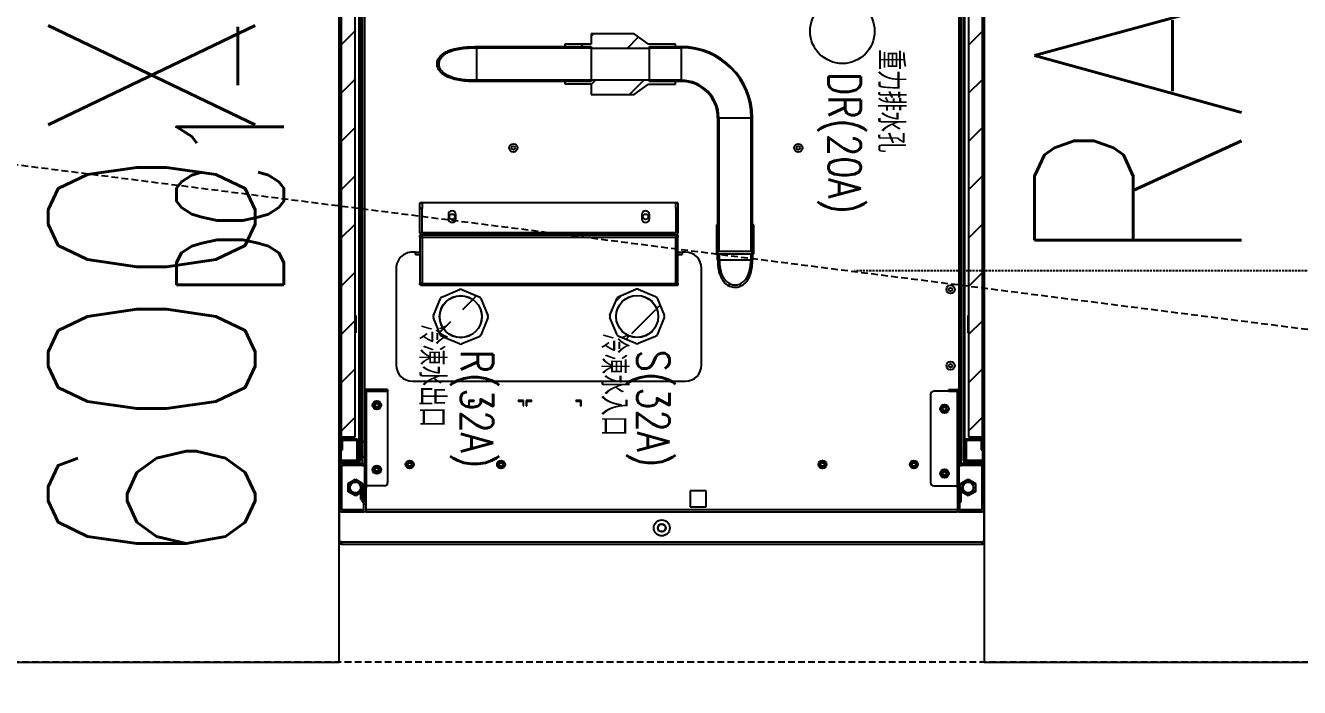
# Model space of a CAD drawing. Extents: x 225000 to 2157367, y 208400 to 840900.
# Drawn here: x 505914 to 507099, y 390779 to 391395 of the extents above; entities that cross this region are included whole.
import ezdxf
from ezdxf.enums import TextEntityAlignment as Align

# ---------------------------------------------------------------- set-up
doc = ezdxf.new("R2010")
doc.units = 0
doc.header["$LTSCALE"] = 10
doc.linetypes.add('XFDP20-DC-PH1$0$HIDDEN2', pattern=[0.1875, 0.125, -0.0625])
doc.linetypes.add('XFM2D20-DC$0$HIDDEN', pattern=[0.3, 0.2, -0.1])
for name, color, linetype in [('XFDP20-DC-PH1$0$A-EQ (PH1)', 15, 'XFDP20-DC-PH1$0$HIDDEN2'), ('XFM2D20-DC$0$M-DUCT-TEXT-Line', 3, 'Continuous'), ('XFM2Q20-DC$0$EQUIP', 22, 'Continuous'), ('XFM2Q20-DC$0$M-EQ-TEXT', 3, 'Continuous'), ('XFM2Q20-DC$0$RACK-DC1-600X1200', 6, 'Continuous'), ('XFM2Q20-DC$0$RACK-DC1-洋基', 9, 'Continuous')]:
    doc.layers.add(name, color=color, linetype=linetype)
doc.styles.add('Data Center Layout_L20$0$ATS', font='monotxt', dxfattribs={"bigfont": 'BIGFONT'})
doc.styles.add('XFM2D20-DC$0$aa-txt', font='simplex.shx', dxfattribs={"width": 0.8, "bigfont": 'CHINA.shx'})
doc.styles.add('XFM2Q20-DC$0$XFL10-HVAC-EQ-L194205$0$M-TXT', font='simplex.shx', dxfattribs={"width": 0.8, "bigfont": 'chineset.shx'})
doc.styles.add('XFM2Q20-DC$0$XOL30-HVAC-EQ-L194205$0$Standard', font='txt.shx', dxfattribs={"width": 0.8, "bigfont": 'chineset.shx'})
doc.dimstyles.new('XFM2D20-DC$0$adim-100', dxfattribs={"dimscale": 100, "dimtxt": 0.25, "dimasz": 2.5, "dimexe": 0.1, "dimexo": 0.5, "dimgap": 0.15, "dimtad": 0, "dimdec": 4, "dimdsep": 46, "dimtxsty": 'XFM2D20-DC$0$aa-txt', "dimcen": 2.5, "dimclrd": 256, "dimclre": 256, "dimclrt": 256, "dimadec": 0, "dimazin": 0, "dimtfac": 1, "dimtdec": 4, "dimtmove": 0, "dimatfit": 3, "dimfxl": 1, "dimtolj": 1, "dimtzin": 0, "dimarcsym": 0})
pattern_1 = [(45, (-3953.437, -702.407), (-22.45064, 22.45064), [])]
pattern_2 = [(45, (-3953.44, -702.41), (-44.9013, 44.9013), []), (45, (-3908.536, -702.41), (-44.9013, 44.9013), [31.75, -15.875])]

# ---------------------------------------------------------------- blocks, each defined once
blk = doc.blocks.new('Data Center Layout_L20')
at = {"style": 'Data Center Layout_L20$0$ATS', "width": 0.5}
blk.add_text('Phase 1', height=1600, dxfattribs=at).set_placement((505375.59, 190202.31), align=Align.MIDDLE_CENTER)
blk = doc.blocks.new('XFDP20-DC-PH1')
at = {"layer": 'XFDP20-DC-PH1$0$A-EQ (PH1)', "ltscale": 5}
blk.add_line((500125.6, 192002.3, 0), (509535.6, 190802.3, 0), dxfattribs=at)
at = {"layer": 'XFDP20-DC-PH1$0$A-EQ (PH1)', "ltscale": 5, "elevation": 0}
blk.add_lwpolyline([(509535.6, 190802.3), (500125.6, 190802.3), (500125.6, 192002.3), (509535.6, 192002.3)], close=True, dxfattribs=at)
blk = doc.blocks.new('XFM2Q20-DC$0$RACK-70W-一般型')
at = {"layer": 'XFM2Q20-DC$0$EQUIP'}
h = blk.add_hatch(dxfattribs=at)
h.set_pattern_fill('ANSI31', color=256, scale=10, style=0)
h.set_pattern_definition(pattern_1)
edge = h.paths.add_edge_path(flags=0)
edge.add_arc((-277, 1058), 2, 0, 90)
edge.add_line((-277, 1060), (-298, 1060))
edge.add_arc((-298, 1058), 2, 90, 180)
edge.add_line((-300, 1058), (-300, 1017))
edge.add_arc((-298, 1017), 2, 180, 270)
edge.add_line((-298, 1015), (-278.6, 1015))
edge.add_arc((-278.6, 1015), 0.001, 0, 90, ccw=False)
edge.add_line((-278.6, 1015), (-278.6, 995))
edge.add_line((-278.6, 995), (-276.6, 995))
edge.add_line((-276.6, 995), (-276.6, 1015))
edge.add_arc((-278.6, 1015), 2, 0, 90)
edge.add_line((-278.6, 1017), (-298, 1017))
edge.add_arc((-298, 1017), 0.001, 180, 270, ccw=False)
edge.add_line((-298, 1017), (-298, 1058))
edge.add_arc((-298, 1058), 0.001, 90, 180, ccw=False)
edge.add_line((-298, 1058), (-277, 1058))
edge.add_arc((-277, 1058), 0.001, 0, 90, ccw=False)
edge.add_line((-277, 1058), (-277, 1038))
edge.add_line((-277, 1038), (-275, 1038))
edge.add_line((-275, 1038), (-275, 1058))
h = blk.add_hatch(dxfattribs=at)
h.set_pattern_fill('ANSI31', color=256, scale=10, style=0)
h.set_pattern_definition(pattern_1)
edge = h.paths.add_edge_path(flags=0)
edge.add_line((278.6, 1015), (298, 1015))
edge.add_arc((298, 1017), 2, 270, 360)
edge.add_line((300, 1017), (300, 1058))
edge.add_arc((298, 1058), 2, 0, 90)
edge.add_line((298, 1060), (277, 1060))
edge.add_arc((277, 1058), 2, 90, 180)
edge.add_line((275, 1058), (275, 1038))
edge.add_line((275, 1038), (277, 1038))
edge.add_line((277, 1038), (277, 1058))
edge.add_arc((277, 1058), 0.001, 90, 180, ccw=False)
edge.add_line((277, 1058), (298, 1058))
edge.add_arc((298, 1058), 0.001, 0, 90, ccw=False)
edge.add_line((298, 1058), (298, 1017))
edge.add_arc((298, 1017), 0.001, 270, 360, ccw=False)
edge.add_line((298, 1017), (278.6, 1017))
edge.add_arc((278.6, 1015), 2, 90, 180)
edge.add_line((276.6, 1015), (276.6, 995))
edge.add_line((276.6, 995), (278.6, 995))
edge.add_line((278.6, 995), (278.6, 1015))
edge.add_arc((278.6, 1015), 0.001, 90, 180, ccw=False)
h = blk.add_hatch(dxfattribs=at)
h.set_pattern_fill('ANSI31', color=256, scale=10, style=0)
h.set_pattern_definition(pattern_1)
edge = h.paths.add_edge_path(flags=0)
edge.add_arc((-276.6, 1035.9), 0.01, 0, 90, ccw=False)
edge.add_line((-276.6, 1035.9), (-276.6, 947.8))
edge.add_arc((-275, 947.8), 1.61, 180, 270)
edge.add_line((-275, 946.2), (-267, 946.2))
edge.add_line((-267, 946.2), (-267, 947.8))
edge.add_line((-267, 947.8), (-275, 947.8))
edge.add_arc((-275, 947.8), 0.01, 180, 270, ccw=False)
edge.add_line((-275, 947.8), (-275, 1035.9))
edge.add_arc((-276.6, 1035.9), 1.61, 0, 90)
edge.add_line((-276.6, 1037.5), (-277, 1037.5))
edge.add_arc((-277, 1037.5), 0.01, 180, 270, ccw=False)
edge.add_line((-277, 1037.5), (-277, 1050.9))
edge.add_line((-277, 1050.9), (-278.6, 1050.9))
edge.add_line((-278.6, 1050.9), (-278.6, 1037.5))
edge.add_arc((-277, 1037.5), 1.61, 180, 270)
edge.add_line((-277, 1035.9), (-276.6, 1035.9))
h = blk.add_hatch(dxfattribs=at)
h.set_pattern_fill('ANSI31', color=256, scale=10, style=0)
h.set_pattern_definition(pattern_1)
edge = h.paths.add_edge_path(flags=0)
edge.add_line((276.6, 1035.9), (277, 1035.9))
edge.add_arc((277, 1037.5), 1.61, 270, 360)
edge.add_line((278.6, 1037.5), (278.6, 1050.9))
edge.add_line((278.6, 1050.9), (277, 1050.9))
edge.add_line((277, 1050.9), (277, 1037.5))
edge.add_arc((277, 1037.5), 0.01, 270, 360, ccw=False)
edge.add_line((277, 1037.5), (276.6, 1037.5))
edge.add_arc((276.6, 1035.9), 1.61, 90, 180)
edge.add_line((275, 1035.9), (275, 947.8))
edge.add_arc((275, 947.8), 0.01, 270, 360, ccw=False)
edge.add_line((275, 947.8), (255, 947.8))
edge.add_line((255, 947.8), (255, 946.2))
edge.add_line((255, 946.2), (275, 946.2))
edge.add_arc((275, 947.8), 1.61, 270, 360)
edge.add_line((276.6, 947.8), (276.6, 1035.9))
edge.add_arc((276.6, 1035.9), 0.01, 90, 180, ccw=False)
h = blk.add_hatch(dxfattribs=at)
h.set_pattern_fill('ANSI31', color=256, scale=10, style=0)
h.set_pattern_definition(pattern_1)
edge = h.paths.add_edge_path(flags=0)
edge.add_line((-280.6, 91.5), (-281.8, 91.5))
edge.add_line((-281.8, 91.5), (-281.8, 77.7))
edge.add_arc((-281.8, 77.7), 0.01, 270, 360, ccw=False)
edge.add_line((-281.8, 77.7), (-298.3, 77.7))
edge.add_arc((-298.3, 77.7), 0.01, 180, 270, ccw=False)
edge.add_line((-298.3, 77.7), (-298.3, 1012.3))
edge.add_arc((-298.3, 1012.3), 0.01, 90, 180, ccw=False)
edge.add_line((-298.3, 1012.3), (-281.8, 1012.3))
edge.add_arc((-281.8, 1012.3), 0.01, 0, 90, ccw=False)
edge.add_line((-281.8, 1012.3), (-281.8, 998.5))
edge.add_line((-281.8, 998.5), (-280.6, 998.5))
edge.add_line((-280.6, 998.5), (-280.6, 1012.3))
edge.add_arc((-281.8, 1012.3), 1.21, 0, 90)
edge.add_line((-281.8, 1013.5), (-298.3, 1013.5))
edge.add_arc((-298.3, 1012.3), 1.21, 90, 180)
edge.add_line((-299.5, 1012.3), (-299.5, 77.7))
edge.add_arc((-298.3, 77.7), 1.21, 180, 270)
edge.add_line((-298.3, 76.5), (-281.8, 76.5))
edge.add_arc((-281.8, 77.7), 1.21, 270, 360)
edge.add_line((-280.6, 77.7), (-280.6, 91.5))
h = blk.add_hatch(dxfattribs=at)
h.set_pattern_fill('ANSI31', color=256, scale=10, style=0)
h.set_pattern_definition(pattern_1)
edge = h.paths.add_edge_path(flags=0)
edge.add_line((280.6, 998.5), (281.8, 998.5))
edge.add_line((281.8, 998.5), (281.8, 1012.3))
edge.add_arc((281.8, 1012.3), 0.01, 90, 180, ccw=False)
edge.add_line((281.8, 1012.3), (298.3, 1012.3))
edge.add_arc((298.3, 1012.3), 0.01, 0, 90, ccw=False)
edge.add_line((298.3, 1012.3), (298.3, 77.7))
edge.add_arc((298.3, 77.7), 0.01, 270, 360, ccw=False)
edge.add_line((298.3, 77.7), (281.8, 77.7))
edge.add_arc((281.8, 77.7), 0.01, 180, 270, ccw=False)
edge.add_line((281.8, 77.7), (281.8, 91.5))
edge.add_line((281.8, 91.5), (280.6, 91.5))
edge.add_line((280.6, 91.5), (280.6, 77.7))
edge.add_arc((281.8, 77.7), 1.21, 180, 270)
edge.add_line((281.8, 76.5), (298.3, 76.5))
edge.add_arc((298.3, 77.7), 1.21, 270, 360)
edge.add_line((299.5, 77.7), (299.5, 1012.3))
edge.add_arc((298.3, 1012.3), 1.21, 0, 90)
edge.add_line((298.3, 1013.5), (281.8, 1013.5))
edge.add_arc((281.8, 1012.3), 1.21, 90, 180)
edge.add_line((280.6, 1012.3), (280.6, 998.5))
h = blk.add_hatch(dxfattribs=at)
h.set_pattern_fill('ANSI31', color=256, scale=10, style=0)
h.set_pattern_definition(pattern_1)
h.paths.add_polyline_path([(-285.3, 99.7), (-285.3, 990.3), (-298.3, 990.3), (-298.3, 99.7)], flags=0)
h = blk.add_hatch(dxfattribs=at)
h.set_pattern_fill('ANSI31', color=256, scale=10, style=0)
h.set_pattern_definition(pattern_1)
h.paths.add_polyline_path([(285.3, 990.3), (285.3, 99.7), (298.3, 99.7), (298.3, 990.3)], flags=0)
h = blk.add_hatch(dxfattribs=at)
h.set_pattern_fill('ANSI31', color=256, scale=10, style=0)
h.set_pattern_definition(pattern_1)
edge = h.paths.add_edge_path(flags=0)
edge.add_line((4.3, 895.3), (-2.3, 879.4))
edge.add_arc((0.5, 878.3), 3, 157.5, 202.5)
edge.add_line((-2.3, 877.1), (4.3, 861.2))
edge.add_arc((7.1, 862.4), 3, 202.5, 247.5)
edge.add_line((5.9, 859.6), (21.8, 853))
edge.add_arc((22.9, 855.8), 3, 247.5, 292.5)
edge.add_line((24.1, 853), (40, 859.6))
edge.add_arc((38.8, 862.4), 3, 292.5, 337.5)
edge.add_line((41.6, 861.2), (48.2, 877.1))
edge.add_arc((45.4, 878.3), 3, 337.5, 382.5)
edge.add_line((48.2, 879.4), (41.6, 895.3))
edge.add_arc((38.8, 894.2), 3, 22.5, 67.5)
edge.add_line((40, 896.9), (24.1, 903.5))
edge.add_arc((22.9, 900.7), 3, 67.5, 112.5)
edge.add_line((21.8, 903.5), (5.9, 896.9))
edge.add_arc((7.1, 894.2), 3, 112.5, 157.5)
edge = h.paths.add_edge_path(flags=0)
edge.add_arc((22.9, 878.3), 19.5, 0, 360)
h = blk.add_hatch(dxfattribs=at)
h.set_pattern_fill('ANSI31', color=256, scale=10, style=0)
h.set_pattern_definition(pattern_1)
edge = h.paths.add_edge_path(flags=0)
edge.add_line((168.3, 895.6), (161.8, 879.7))
edge.add_arc((164.5, 878.5), 3, 157.5, 202.5)
edge.add_line((161.8, 877.4), (168.3, 861.5))
edge.add_arc((171.1, 862.6), 3, 202.5, 247.5)
edge.add_line((170, 859.9), (185.9, 853.3))
edge.add_arc((187, 856.1), 3, 247.5, 292.5)
edge.add_line((188.1, 853.3), (204, 859.9))
edge.add_arc((202.9, 862.6), 3, 292.5, 337.5)
edge.add_line((205.7, 861.5), (212.2, 877.4))
edge.add_arc((209.5, 878.5), 3, 337.5, 382.5)
edge.add_line((212.2, 879.7), (205.7, 895.6))
edge.add_arc((202.9, 894.4), 3, 22.5, 67.5)
edge.add_line((204, 897.2), (188.1, 903.8))
edge.add_arc((187, 901), 3, 67.5, 112.5)
edge.add_line((185.9, 903.8), (170, 897.2))
edge.add_arc((171.1, 894.4), 3, 112.5, 157.5)
edge = h.paths.add_edge_path(flags=0)
edge.add_arc((187, 878.5), 19.5, 0, 360)
h = blk.add_hatch(dxfattribs=at)
h.set_pattern_fill('ANSI33', color=256, scale=10, style=0)
h.set_pattern_definition(pattern_2)
edge = h.paths.add_edge_path(flags=0)
edge.add_arc((22.9, 878.3), 19.6, 0, 360)
h = blk.add_hatch(dxfattribs=at)
h.set_pattern_fill('ANSI33', color=256, scale=10, style=0)
h.set_pattern_definition(pattern_2)
edge = h.paths.add_edge_path(flags=0)
edge.add_arc((187, 878.5), 19.6, 0, 360)
h = blk.add_hatch(dxfattribs=at)
h.set_pattern_fill('ANSI31', color=256, scale=10, style=0)
h.set_pattern_definition(pattern_1)
edge = h.paths.add_edge_path(flags=0)
edge.add_line((-53.6, 820), (-52, 820))
edge.add_line((-52, 820), (-52, 825.5))
edge.add_spline(control_points=[(-52, 825.5), (-52, 827), (-52, 828.4), (-52.2, 829.9), (-52.4, 833), (-52.9, 836.1), (-53.9, 839), (-54.6, 841.2), (-55.6, 843.2), (-57, 845), (-58, 846.4), (-59.3, 847.7), (-60.7, 848.7), (-62.1, 849.7), (-63.8, 850.4), (-65.5, 850.8), (-66.4, 851), (-67.3, 851.1), (-68.2, 851.1), (-69.7, 851.1), (-71.2, 850.8), (-72.6, 850.3), (-74, 849.8), (-75.4, 849), (-76.5, 848.1), (-77.8, 847.1), (-78.8, 845.9), (-79.7, 844.6), (-81.1, 842.7), (-82.1, 840.4), (-82.8, 838.1), (-84, 834), (-84.4, 829.7), (-84.4, 825.5)], knot_values=[0.100824, 0.100824, 0.100824, 0.100824, 0.105186, 0.105186, 0.105186, 0.114477, 0.114477, 0.114477, 0.121226, 0.121226, 0.121226, 0.126439, 0.126439, 0.126439, 0.131705, 0.131705, 0.131705, 0.134382, 0.134382, 0.134382, 0.138893, 0.138893, 0.138893, 0.143384, 0.143384, 0.143384, 0.148053, 0.148053, 0.148053, 0.155325, 0.155325, 0.155325, 0.168047, 0.168047, 0.168047, 0.168047], weights=[1, 1, 1, 1, 1, 1, 1, 1, 1, 1, 1, 1, 1, 1, 1, 1, 1, 1, 1, 1, 1, 1, 1, 1, 1, 1, 1, 1, 1, 1, 1, 1, 1, 1], degree=3, periodic=0)
edge.add_line((-84.4, 825.5), (-84.4, 820))
edge.add_line((-84.4, 820), (-82.8, 820))
edge.add_line((-82.8, 820), (-82.8, 825.5))
edge.add_spline(control_points=[(-82.8, 825.5), (-82.8, 825.5), (-82.8, 825.5), (-82.8, 825.5), (-82.8, 829.5), (-82.4, 833.4), (-81.3, 837.2), (-80.6, 839.3), (-79.7, 841.4), (-78.4, 843.2), (-77.6, 844.3), (-76.7, 845.4), (-75.6, 846.3), (-74.6, 847.1), (-73.4, 847.8), (-72.1, 848.3), (-70.9, 848.7), (-69.5, 849), (-68.2, 849), (-67.6, 849), (-66.9, 848.9), (-66.3, 848.8), (-64.8, 848.5), (-63.3, 848), (-62, 847.1), (-60.7, 846.3), (-59.6, 845.3), (-58.6, 844.1), (-57.4, 842.5), (-56.4, 840.7), (-55.7, 838.7), (-54.8, 836.4), (-54.3, 834), (-54, 831.5), (-53.7, 829.5), (-53.6, 827.5), (-53.6, 825.5)], knot_values=[0.093058, 0.093058, 0.093058, 0.093058, 0.093095, 0.093095, 0.093095, 0.105054, 0.105054, 0.105054, 0.111829, 0.111829, 0.111829, 0.116034, 0.116034, 0.116034, 0.120074, 0.120074, 0.120074, 0.124134, 0.124134, 0.124134, 0.126073, 0.126073, 0.126073, 0.130712, 0.130712, 0.130712, 0.135304, 0.135304, 0.135304, 0.14154, 0.14154, 0.14154, 0.149023, 0.149023, 0.149023, 0.155146, 0.155146, 0.155146, 0.155146], weights=[1, 1, 1, 1, 1, 1, 1, 1, 1, 1, 1, 1, 1, 1, 1, 1, 1, 1, 1, 1, 1, 1, 1, 1, 1, 1, 1, 1, 1, 1, 1, 1, 1, 1, 1, 1, 1], degree=3, periodic=0)
edge.add_line((-53.6, 825.5), (-53.6, 820))
h = blk.add_hatch(dxfattribs=at)
h.set_pattern_fill('ANSI31', color=256, scale=10, style=0)
h.set_pattern_definition(pattern_1)
edge = h.paths.add_edge_path(flags=0)
edge.add_line((-83.3, 818), (-84.4, 818))
edge.add_line((-84.4, 818), (-84.4, 693.5))
edge.add_arc((-18.2, 693.5), 66.2, 180, 270)
edge.add_line((-18.2, 627.3), (11.8, 627.3))
edge.add_line((11.8, 627.3), (11.8, 628.4))
edge.add_line((11.8, 628.4), (-18.2, 628.4))
edge.add_arc((-18.2, 693.5), 65.1, 180, 270, ccw=False)
edge.add_line((-83.3, 693.5), (-83.3, 818))
h = blk.add_hatch(dxfattribs=at)
h.set_pattern_fill('ANSI31', color=256, scale=10, style=0)
h.set_pattern_definition(pattern_1)
edge = h.paths.add_edge_path(flags=0)
edge.add_arc((-18.2, 693.5), 33.8, 180, 270, ccw=False)
edge.add_line((-52, 693.5), (-52, 818))
edge.add_line((-52, 818), (-53.1, 818))
edge.add_line((-53.1, 818), (-53.1, 693.5))
edge.add_arc((-18.2, 693.5), 34.9, 180, 270)
edge.add_line((-18.2, 658.6), (11.8, 658.6))
edge.add_line((11.8, 658.6), (11.8, 659.7))
edge.add_line((11.8, 659.7), (-18.2, 659.7))
h = blk.add_hatch(dxfattribs=at)
h.set_pattern_fill('ANSI31', color=256, scale=10, style=0)
h.set_pattern_definition(pattern_1)
h.paths.add_polyline_path([(-52, 793), (-50.9, 793), (-50.9, 820), (-52, 820)], flags=0)
h = blk.add_hatch(dxfattribs=at)
h.set_pattern_fill('ANSI31', color=256, scale=10, style=0)
h.set_pattern_definition(pattern_1)
edge = h.paths.add_edge_path(flags=0)
edge.add_line((-15, 800.5), (-15, 777.9))
edge.add_line((-15, 777.9), (-13, 777.9))
edge.add_line((-13, 777.9), (-13, 800.5))
edge.add_arc((-13, 800.5), 0.01, 90, 180, ccw=False)
edge.add_line((-13, 800.5), (223, 800.5))
edge.add_arc((223, 800.5), 0.01, 0, 90, ccw=False)
edge.add_line((223, 800.5), (223, 777.9))
edge.add_line((223, 777.9), (225, 777.9))
edge.add_line((225, 777.9), (225, 800.5))
edge.add_arc((223, 800.5), 2.01, 0, 90)
edge.add_line((223, 802.5), (-13, 802.5))
edge.add_arc((-13, 800.5), 2.01, 90, 180)
h = blk.add_hatch(dxfattribs=at)
h.set_pattern_fill('ANSI31', color=256, scale=10, style=0)
h.set_pattern_definition(pattern_1)
edge = h.paths.add_edge_path(flags=0)
edge.add_line((90.3, 659.7), (90.3, 661.9))
edge.add_line((90.3, 661.9), (65.8, 661.9))
edge.add_line((65.8, 661.9), (65.8, 671.8))
edge.add_line((65.8, 671.8), (25.8, 671.8))
edge.add_spline(control_points=[(25.8, 671.8), (21.3, 668.6), (16.8, 665.4), (12.3, 662.1)], knot_values=[0.043511, 0.043511, 0.043511, 0.043511, 0.060088, 0.060088, 0.060088, 0.060088], weights=[1, 1, 1, 1], degree=3, periodic=0)
edge.add_line((12.3, 662.1), (-12.7, 662.1))
edge.add_line((-12.7, 662.1), (-12.7, 659.7))
edge.add_line((-12.7, 659.7), (11.8, 659.7))
edge.add_line((11.8, 659.7), (11.8, 658.1))
edge.add_line((11.8, 658.1), (65.8, 658.1))
edge.add_line((65.8, 658.1), (65.8, 659.7))
edge.add_line((65.8, 659.7), (90.3, 659.7))
h = blk.add_hatch(dxfattribs=at)
h.set_pattern_fill('ANSI31', color=256, scale=10, style=0)
h.set_pattern_definition(pattern_1)
edge = h.paths.add_edge_path(flags=0)
edge.add_line((172.2, 659.7), (65.8, 659.7))
edge.add_line((65.8, 659.7), (65.8, 658.6))
edge.add_line((65.8, 658.6), (172.2, 658.6))
edge.add_spline(control_points=[(172.2, 658.6), (176.8, 658.6), (181.4, 658.4), (185.9, 657.8), (189.3, 657.4), (192.7, 656.7), (195.9, 655.5), (198, 654.7), (200.1, 653.7), (201.9, 652.4), (203.1, 651.5), (204.2, 650.5), (205.1, 649.3), (205.8, 648.4), (206.3, 647.4), (206.7, 646.3), (207, 645.4), (207.2, 644.4), (207.2, 643.5), (207.2, 642.5), (207, 641.5), (206.6, 640.5), (206.3, 639.6), (205.8, 638.7), (205.2, 637.8), (204.3, 636.6), (203.1, 635.5), (201.8, 634.5), (199.7, 633.1), (197.3, 632), (194.9, 631.2), (188.4, 629), (181.3, 628.5), (174.5, 628.4), (173.7, 628.4), (173, 628.4), (172.2, 628.4)], knot_values=[0.12517, 0.12517, 0.12517, 0.12517, 0.139, 0.139, 0.139, 0.149359, 0.149359, 0.149359, 0.156209, 0.156209, 0.156209, 0.160662, 0.160662, 0.160662, 0.164117, 0.164117, 0.164117, 0.16695, 0.16695, 0.16695, 0.169995, 0.169995, 0.169995, 0.173018, 0.173018, 0.173018, 0.177746, 0.177746, 0.177746, 0.185473, 0.185473, 0.185473, 0.206371, 0.206371, 0.206371, 0.20866, 0.20866, 0.20866, 0.20866], weights=[1, 1, 1, 1, 1, 1, 1, 1, 1, 1, 1, 1, 1, 1, 1, 1, 1, 1, 1, 1, 1, 1, 1, 1, 1, 1, 1, 1, 1, 1, 1, 1, 1, 1, 1, 1, 1], degree=3, periodic=0)
edge.add_line((172.2, 628.4), (65.8, 628.4))
edge.add_line((65.8, 628.4), (65.8, 627.3))
edge.add_line((65.8, 627.3), (172.2, 627.3))
edge.add_spline(control_points=[(172.2, 627.3), (179.2, 627.3), (186.2, 627.6), (193, 629.3), (196, 630.1), (199.1, 631.2), (201.8, 632.8), (203.4, 633.8), (205, 635), (206.2, 636.4), (207, 637.4), (207.7, 638.5), (208.2, 639.7), (208.7, 640.9), (209, 642.2), (209, 643.5), (209, 643.8), (209, 644.1), (209, 644.4), (208.9, 645.5), (208.6, 646.6), (208.1, 647.6), (207.6, 648.8), (206.8, 649.9), (205.9, 650.9), (204.6, 652.3), (203.1, 653.4), (201.5, 654.4), (199.3, 655.7), (196.8, 656.6), (194.4, 657.3), (187.2, 659.3), (179.6, 659.7), (172.2, 659.7)], knot_values=[0.133975, 0.133975, 0.133975, 0.133975, 0.155289, 0.155289, 0.155289, 0.164946, 0.164946, 0.164946, 0.170642, 0.170642, 0.170642, 0.174542, 0.174542, 0.174542, 0.178487, 0.178487, 0.178487, 0.179339, 0.179339, 0.179339, 0.182746, 0.182746, 0.182746, 0.186791, 0.186791, 0.186791, 0.192477, 0.192477, 0.192477, 0.200322, 0.200322, 0.200322, 0.223181, 0.223181, 0.223181, 0.223181], weights=[1, 1, 1, 1, 1, 1, 1, 1, 1, 1, 1, 1, 1, 1, 1, 1, 1, 1, 1, 1, 1, 1, 1, 1, 1, 1, 1, 1, 1, 1, 1, 1, 1, 1], degree=3, periodic=0)
h = blk.add_hatch(dxfattribs=at)
h.set_pattern_fill('ANSI31', color=256, scale=10, style=0)
h.set_pattern_definition(pattern_1)
edge = h.paths.add_edge_path(flags=0)
edge.add_line((65.8, 615.3), (65.8, 625.1))
edge.add_line((65.8, 625.1), (90.3, 625.1))
edge.add_line((90.3, 625.1), (90.3, 627.3))
edge.add_line((90.3, 627.3), (65.8, 627.3))
edge.add_line((65.8, 627.3), (65.8, 628.9))
edge.add_line((65.8, 628.9), (11.8, 628.9))
edge.add_line((11.8, 628.9), (11.8, 627.3))
edge.add_line((11.8, 627.3), (-12.7, 627.3))
edge.add_line((-12.7, 627.3), (-12.7, 624.9))
edge.add_line((-12.7, 624.9), (12.3, 624.9))
edge.add_spline(control_points=[(12.3, 624.9), (16.8, 621.6), (21.3, 618.4), (25.8, 615.3)], knot_values=[0.114698, 0.114698, 0.114698, 0.114698, 0.131287, 0.131287, 0.131287, 0.131287], weights=[1, 1, 1, 1], degree=3, periodic=0)
edge.add_line((25.8, 615.3), (65.8, 615.3))
for p, q in [((-298, 1088), (-300, 1088)), ((-300, 1087.9), (-300, 1088)), ((-300, 1087.9), (-300, 1060)), ((-300, 1087.9), (-297.9, 1087.9)), ((-298, 1088), (-298, 1090)), ((-298, 1090), (-297.9, 1090)), ((-298, 1088), (-297.9, 1088)), ((-298, 1087.9), (-298, 1088)), ((-297.9, 1090), (-297.9, 1088)), ((297.9, 1090), (-297.9, 1090)), ((-297.9, 1088), (-297.9, 1087.9)), ((297.9, 1088), (-297.9, 1088)), ((297.9, 1090), (297.9, 1088)), ((297.9, 1090), (298, 1090)), ((297.9, 1088), (297.9, 1087.9)), ((297.9, 1088), (298, 1088)), ((297.9, 1087.9), (300, 1087.9)), ((298, 1088), (298, 1090)), ((298, 1088), (300, 1088)), ((298, 1088), (298, 1087.9)), ((300, 1088), (300, 1087.9)), ((300, 1060), (300, 1087.9)), ((-300, 1060), (-275, 1060)), ((-300, 1058), (-300, 1017)), ((-277, 1060), (-298, 1060)), ((-298, 1058), (-298, 1017)), ((-277, 1058), (-298, 1058)), ((-298, 1017.1), (-298, 1057.9)), ((-298, 1057.9), (-298, 1057.9)), ((-277, 1057.9), (-298, 1057.9)), ((-277, 1038), (-277, 1058)), ((275, 1060), (-275, 1060)), ((-275, 1058), (-275, 1060)), ((-275, 1060), (-275, 1060)), ((275, 1060), (-275, 1060)), ((-275, 1038), (-275, 1058)), ((275, 1058), (-275, 1058)), ((-26.4, 1055.5), (-41.4, 1055.5)), ((-41.4, 1055.5), (-41.4, 1040.5)), ((-26.4, 1040.5), (-26.4, 1055.5)), ((275, 1060), (275, 1058)), ((275, 1060), (275, 1060)), ((275, 1060), (300, 1060)), ((275, 1058), (275, 1038)), ((298, 1060), (277, 1060)), ((277, 1058), (277, 1038)), ((298, 1058), (277, 1058)), ((298, 1057.9), (277, 1057.9)), ((298, 1017), (298, 1058)), ((298, 1057.9), (298, 1017.1)), ((298, 1057.9), (298, 1057.9)), ((300, 1017), (300, 1058)), ((-291.8, 1041.4), (-285, 1045.3)), ((-285, 1043.3), (-290, 1040.4)), ((-285, 1045.3), (-285, 1043.3)), ((-285, 1045.3), (-278.6, 1041.6)), ((-280, 1040.4), (-285, 1043.3)), ((-278.6, 1050.9), (-278.6, 1037.5)), ((-277, 1050.9), (-278.6, 1050.9)), ((-277, 1050.9), (-277, 1037.5)), ((277, 1037.5), (277, 1050.9)), ((278.6, 1050.9), (277, 1050.9)), ((278.6, 1037.5), (278.6, 1050.9)), ((280.2, 1048.2), (279.2, 1048.2)), ((279.2, 1048.2), (279.2, 1041.6)), ((285, 1043.3), (280, 1040.4)), ((280.2, 1041.6), (280.2, 1048.2)), ((280.2, 1042.5), (285, 1045.3)), ((285, 1045.3), (285, 1043.3)), ((285, 1045.3), (291.8, 1041.4)), ((290, 1040.4), (285, 1043.3)), ((-291.8, 1041.4), (-290, 1040.4)), ((-291.8, 1033.6), (-291.8, 1041.4)), ((-291.8, 1033.6), (-290, 1034.6)), ((-285, 1029.7), (-291.8, 1033.6)), ((-290, 1040.4), (-290, 1034.6)), ((-290, 1034.6), (-285, 1031.7)), ((-285, 1031.7), (-280, 1034.6)), ((-278.3, 1033.6), (-285, 1029.7)), ((-285, 1031.7), (-285, 1029.7)), ((-280, 1040.4), (-278.6, 1041.2)), ((-280, 1034.6), (-280, 1040.4)), ((-280, 1034.6), (-278.3, 1033.6)), ((-278.3, 1036.5), (-278.3, 1033.6)), ((-277, 1038), (-275, 1038)), ((-277, 1037.5), (-276.6, 1037.5)), ((-277, 1035.9), (-276.6, 1035.9)), ((-276.6, 1035.9), (-276.6, 947.8)), ((-275, 1038), (-275, 1035.9)), ((-275, 1035.9), (-275, 947.8)), ((-275, 1035.8), (-275, 1035.8)), ((-275, 947.9), (-275, 1035.8)), ((-253, 1035.8), (-275, 1035.8)), ((-250, 950.9), (-250, 1032.8)), ((-41.4, 1040.5), (-26.4, 1040.5)), ((255, 947.9), (255, 1032.8)), ((258, 1035.8), (275, 1035.8)), ((275, 1038), (277, 1038)), ((275, 1035.9), (275, 1038)), ((275, 947.8), (275, 1035.9)), ((275, 1035.8), (275, 947.9)), ((275, 1035.8), (275, 1035.8)), ((276.6, 1037.5), (277, 1037.5)), ((276.6, 947.8), (276.6, 1035.9)), ((276.6, 1035.9), (277, 1035.9)), ((278.3, 1033.6), (278.3, 1036.5)), ((278.3, 1033.6), (280, 1034.6)), ((285, 1029.7), (278.3, 1033.6)), ((278.6, 1041.2), (280, 1040.4)), ((279.2, 1041.6), (280.2, 1041.6)), ((280, 1040.4), (280, 1034.6)), ((280, 1034.6), (285, 1031.7)), ((285, 1031.7), (290, 1034.6)), ((291.8, 1033.6), (285, 1029.7)), ((285, 1031.7), (285, 1029.7)), ((290, 1040.4), (291.8, 1041.4)), ((290, 1034.6), (290, 1040.4)), ((290, 1034.6), (291.8, 1033.6)), ((291.8, 1041.4), (291.8, 1033.6)), ((-300, 1015), (-300, 75)), ((-300, 1015), (-298, 1015)), ((-299.5, 77.7), (-299.5, 1012.3)), ((-298.3, 1013.5), (-281.8, 1013.5)), ((-298.3, 1012.3), (-281.8, 1012.3)), ((-298.3, 77.7), (-298.3, 1012.3)), ((-298.3, 1012.2), (-298.3, 1012.2)), ((-298.3, 1012.2), (-283.6, 1012.2)), ((-298.3, 1002.3), (-298.3, 1012.2)), ((-298, 1017.1), (-298, 1017.1)), ((-298, 1017.1), (-277, 1017.1)), ((-298, 1017), (-278.6, 1017)), ((-298, 1015), (-278.6, 1015)), ((-298, 1015), (-298, 1013.5)), ((-298, 1012.3), (-298, 1012.2)), ((-283.6, 1012.3), (-283.6, 993.5)), ((-282.4, 1012.3), (-283.6, 1012.3)), ((-282.4, 1012.3), (-282.4, 993.5)), ((-282.4, 1012.2), (-281.8, 1012.2)), ((-281.8, 1012.3), (-281.8, 998.5)), ((-281.8, 1011.8), (-281.8, 1012.2)), ((-281.8, 1012.2), (-281.8, 77.8)), ((-280.6, 1012.3), (-280.6, 998.5)), ((-276.6, 1017), (-278.6, 1017)), ((-278.6, 1015), (-278.6, 995)), ((-278.6, 1015), (-278.6, 109.9)), ((-276.6, 1015), (-276.6, 995)), ((278.6, 1017), (276.6, 1017)), ((276.6, 995), (276.6, 1015)), ((277, 1017.1), (298, 1017.1)), ((278.6, 1017), (298, 1017)), ((278.6, 995), (278.6, 1015)), ((278.6, 1015), (298, 1015)), ((278.6, 75), (278.6, 1015)), ((280.6, 998.5), (280.6, 1012.3)), ((281.8, 1013.5), (298.3, 1013.5)), ((281.8, 1012.3), (298.3, 1012.3)), ((281.8, 998.5), (281.8, 1012.3)), ((281.8, 1012.2), (281.8, 1011.8)), ((281.8, 77.8), (281.8, 1012.2)), ((281.8, 1012.2), (282.4, 1012.2)), ((282.4, 993.5), (282.4, 1012.3)), ((283.6, 1012.3), (282.4, 1012.3)), ((283.6, 993.5), (283.6, 1012.3)), ((283.6, 1012.2), (298.3, 1012.2)), ((298, 1017.1), (298, 1017.1)), ((298, 1015), (300, 1015)), ((298, 1013.5), (298, 1015)), ((298, 1012.2), (298, 1012.3)), ((298.3, 1012.3), (298.3, 77.7)), ((298.3, 1012.2), (298.3, 1012.2)), ((298.3, 1012.2), (298.3, 1002.3)), ((299.5, 1012.3), (299.5, 77.7)), ((300, 75), (300, 1015)), ((-298.3, 993.5), (-298.3, 1002.3)), ((-297.1, 1002.3), (-298.3, 1002.3)), ((-297.1, 993.5), (-297.1, 1002.3)), ((-280.6, 998.5), (-281.8, 998.5)), ((-281.8, 997.8), (-281.8, 998.5)), ((-281.8, 997.8), (-280.6, 997.8)), ((-281.8, 997.8), (-281.8, 92.2)), ((-280.6, 997.8), (-280.6, 998.5)), ((-280.6, 997.8), (-280.6, 92.2)), ((281.8, 998.5), (280.6, 998.5)), ((280.6, 998.5), (280.6, 997.8)), ((280.6, 997.8), (281.8, 997.8)), ((280.6, 92.2), (280.6, 997.8)), ((281.8, 998.5), (281.8, 997.8)), ((281.8, 92.2), (281.8, 997.8)), ((297.1, 1002.3), (297.1, 993.5)), ((298.3, 1002.3), (297.1, 1002.3)), ((298.3, 1002.3), (298.3, 993.5)), ((-298.3, 990.3), (-298.3, 993.4)), ((-298.3, 990.3), (-298.3, 99.7)), ((-285.3, 990.3), (-298.3, 990.3)), ((-283.6, 993.5), (-297.1, 993.5)), ((-283.6, 992.3), (-297.1, 992.3)), ((-285.3, 99.7), (-285.3, 990.3)), ((-278.6, 995), (-276.6, 995)), ((-278.6, 995), (-278.6, 303.3)), ((276.6, 995), (278.6, 995)), ((278.6, 303.3), (278.6, 995)), ((297.1, 993.5), (283.6, 993.5)), ((297.1, 992.3), (283.6, 992.3)), ((298.3, 990.3), (285.3, 990.3)), ((285.3, 990.3), (285.3, 99.7)), ((298.3, 993.4), (298.3, 990.3)), ((298.3, 99.7), (298.3, 990.3)), ((75.5, 961.5), (75, 961.5)), ((75, 961.5), (75, 956.5)), ((75.5, 957), (75.5, 961.5)), ((126, 961.5), (125.5, 961.5)), ((125.5, 961.5), (125.5, 957)), ((126, 956.5), (126, 961.5)), ((129, 961.5), (128.5, 961.5)), ((128.5, 961.5), (128.5, 956.5)), ((129, 957), (129, 961.5)), ((179.5, 961.5), (179, 961.5)), ((179, 961.5), (179, 957)), ((179.5, 956.5), (179.5, 961.5)), ((75, 956.5), (80, 956.5)), ((80, 957), (75.5, 957)), ((80, 956.5), (80, 957)), ((125.5, 957), (121, 957)), ((121, 957), (121, 956.5)), ((121, 956.5), (126, 956.5)), ((128.5, 956.5), (133.5, 956.5)), ((133.5, 957), (129, 957)), ((133.5, 956.5), (133.5, 957)), ((179, 957), (174.5, 957)), ((174.5, 957), (174.5, 956.5)), ((174.5, 956.5), (179.5, 956.5)), ((-276.6, 947.6), (-276.6, 522.1)), ((-275, 947.9), (-275, 947.9)), ((-275, 947.9), (-253, 947.9)), ((-267, 947.8), (-275, 947.8)), ((-267, 946.2), (-275, 946.2)), ((-267, 947.8), (-267, 946.2)), ((232, 938.5), (-22, 938.5)), ((275, 947.9), (255, 947.9)), ((255, 946.2), (255, 947.8)), ((255, 947.8), (275, 947.8)), ((255, 946.2), (275, 946.2)), ((275, 947.9), (275, 947.9)), ((276.6, 522.1), (276.6, 947.6)), ((-37, 923.5), (-37, 833.5)), ((247, 833.5), (247, 923.5)), ((5.9, 896.9), (21.8, 903.5)), ((24.1, 903.5), (40, 896.9)), ((170, 897.2), (185.9, 903.8)), ((188.1, 903.8), (204, 897.2)), ((-284.6, 893.5), (-285.3, 893.5)), ((-284.6, 877.5), (-284.6, 893.5)), ((-2.3, 879.4), (4.3, 895.3)), ((41.6, 895.3), (48.2, 879.4)), ((161.8, 879.7), (168.3, 895.6)), ((205.7, 895.6), (212.2, 879.7)), ((284.6, 893.5), (285.3, 893.5)), ((284.6, 877.5), (284.6, 893.5)), ((-285.3, 877.5), (-284.6, 877.5)), ((4.3, 861.2), (-2.3, 877.1)), ((48.2, 877.1), (41.6, 861.2)), ((168.3, 861.5), (161.8, 877.4)), ((212.2, 877.4), (205.7, 861.5)), ((285.3, 877.5), (284.6, 877.5)), ((21.8, 853), (5.9, 859.6)), ((40, 859.6), (24.1, 853)), ((185.9, 853.3), (170, 859.9)), ((204, 859.9), (188.1, 853.3)), ((-13, 849), (-15, 849)), ((-15, 847.5), (-15, 849)), ((-15, 847.5), (-15, 804.5)), ((-14.5, 849), (-14.5, 849.5)), ((-14.5, 849.5), (-13, 849.5)), ((-13, 847.5), (-13, 849.5)), ((-13, 849.5), (223, 849.5)), ((223, 847.5), (-13, 847.5)), ((-13, 847.5), (-13, 847.5)), ((-13, 847.5), (-13, 804.5)), ((223, 849.5), (223, 847.5)), ((223, 849.5), (224.5, 849.5)), ((223, 849), (225, 849)), ((223, 847.5), (223, 847.5)), ((223, 804.5), (223, 847.5)), ((224.5, 849), (224.5, 849.5)), ((225, 849), (225, 847.5)), ((225, 804.5), (225, 847.5)), ((-85.5, 820), (-84.4, 820)), ((-85.5, 820), (-85.5, 793)), ((-84.4, 820), (-84.4, 825.5)), ((-84.4, 820), (-84.4, 793)), ((-82.8, 820), (-84.4, 820)), ((-84.4, 818), (-84.4, 693.5)), ((-83.3, 818), (-84.4, 818)), ((-83.3, 818), (-83.3, 693.5)), ((-83.3, 818), (-53.1, 818)), ((-82.8, 820), (-82.8, 825.5)), ((-53.6, 825.5), (-82.8, 825.5)), ((-53.6, 820), (-82.8, 820)), ((-53.6, 825.5), (-53.6, 820)), ((-52, 820), (-53.6, 820)), ((-53.1, 693.5), (-53.1, 818)), ((-52, 818), (-53.1, 818)), ((-52, 825.5), (-52, 820)), ((-52, 793), (-52, 820)), ((-52, 820), (-50.9, 820)), ((-52, 693.5), (-52, 818)), ((-50.9, 793), (-50.9, 820)), ((-22, 818.5), (-19, 818.5)), ((-15, 820.6), (-19, 820.6)), ((-19, 818.5), (-19, 820.6)), ((-15, 818.5), (-19, 818.5)), ((229, 820.6), (225, 820.6)), ((229, 818.5), (225, 818.5)), ((229, 820.6), (229, 818.5)), ((229, 818.5), (232, 818.5)), ((-15, 803), (-15, 804.5)), ((-13, 803), (-15, 803)), ((-15, 777.9), (-15, 800.5)), ((-14.5, 803), (-14.5, 802.5)), ((-13, 802.5), (-14.5, 802.5)), ((-13, 802.5), (-13, 804.5)), ((-13, 804.5), (-13, 804.5)), ((223, 804.5), (-13, 804.5)), ((223, 802.5), (-13, 802.5)), ((223, 800.5), (-13, 800.5)), ((-13, 777.9), (-13, 800.5)), ((-13, 800.5), (223, 800.5)), ((223, 804.5), (223, 804.5)), ((223, 804.5), (223, 802.5)), ((223, 803), (225, 803)), ((224.5, 802.5), (223, 802.5)), ((223, 800.5), (223, 777.9)), ((224.5, 803), (224.5, 802.5)), ((225, 804.5), (225, 803)), ((225, 800.5), (225, 777.9)), ((-85.5, 793), (-84.4, 793)), ((-52, 793), (-50.9, 793)), ((11.5, 787.5), (11.5, 783.5)), ((18.5, 783.5), (18.5, 787.5)), ((191.5, 787.5), (191.5, 783.5)), ((198.5, 783.5), (198.5, 787.5)), ((-15, 777.9), (-13, 777.9)), ((-15, 772.7), (-15, 777.9)), ((-15, 772.7), (-13, 772.7)), ((-15, 772.5), (-15, 772.7)), ((-13, 772.5), (-15, 772.5)), ((-13, 777.9), (-13, 772.7)), ((-13, 772.7), (-13, 772.5)), ((-13, 772.5), (223, 772.5)), ((223, 777.9), (225, 777.9)), ((223, 772.7), (223, 777.9)), ((223, 772.7), (225, 772.7)), ((223, 772.5), (223, 772.7)), ((225, 772.5), (223, 772.5)), ((225, 777.9), (225, 772.7)), ((225, 772.7), (225, 772.5)), ((-53.1, 693.5), (-83.3, 693.5)), ((25.8, 671.8), (12.3, 662.1)), ((65.8, 671.8), (25.8, 671.8)), ((65.8, 661.9), (65.8, 671.8)), ((-18.2, 659.7), (11.8, 659.7)), ((-18.2, 628.4), (-18.2, 658.6)), ((-18.2, 658.6), (11.8, 658.6)), ((-12.7, 662.1), (-12.7, 659.7)), ((12.3, 662.1), (-12.7, 662.1)), ((-12.7, 659.7), (11.8, 659.7)), ((11.8, 658.6), (11.8, 659.7)), ((11.8, 658.1), (11.8, 659.7)), ((65.8, 658.1), (11.8, 658.1)), ((11.8, 628.9), (11.8, 658.1)), ((90.3, 661.9), (65.8, 661.9)), ((65.8, 659.7), (65.8, 658.6)), ((65.8, 659.7), (172.2, 659.7)), ((65.8, 659.7), (90.3, 659.7)), ((65.8, 658.1), (65.8, 659.7)), ((65.8, 658.6), (172.2, 658.6)), ((65.8, 628.9), (65.8, 658.1)), ((90.3, 659.7), (90.3, 661.9)), ((172.2, 628.4), (172.2, 658.6)), ((11.8, 628.4), (-18.2, 628.4)), ((11.8, 628.9), (65.8, 628.9)), ((11.8, 627.3), (11.8, 628.9)), ((11.8, 627.3), (11.8, 628.4)), ((65.8, 627.3), (65.8, 628.9)), ((65.8, 628.4), (65.8, 627.3)), ((172.2, 628.4), (65.8, 628.4)), ((11.8, 627.3), (-18.2, 627.3)), ((11.8, 627.3), (-12.7, 627.3)), ((-12.7, 627.3), (-12.7, 624.9)), ((-12.7, 624.9), (12.3, 624.9)), ((12.3, 624.9), (25.8, 615.3)), ((172.2, 627.3), (65.8, 627.3)), ((90.3, 627.3), (65.8, 627.3)), ((65.8, 625.1), (90.3, 625.1)), ((65.8, 615.3), (65.8, 625.1)), ((90.3, 625.1), (90.3, 627.3)), ((25.8, 615.3), (65.8, 615.3))]:
    blk.add_line(p, q, dxfattribs=at)
at = {"layer": 'XFM2Q20-DC$0$EQUIP', "flags": 128}
for points in [[(-277, 1017.1), (-276.6, 1017.1), (-276.6, 1017.1)], [(276.6, 1017.1), (276.6, 1017.1), (277, 1017.1)]]:
    blk.add_lwpolyline(points, dxfattribs=at)
at = {"layer": 'XFM2Q20-DC$0$EQUIP'}
for centre, radius in [((0, 1075), 7.5), ((0, 1075), 3.7), ((0, 1075), 3.5), ((-285, 1037.5), 5), ((285, 1037.5), 5), ((-263, 1024.3), 4), ((-263, 1024.3), 2.5), ((-263, 1024.3), 1.65), ((-234.5, 1016), 3.75), ((-149.5, 1016), 3.75), ((149.5, 1016), 3.75), ((234.5, 1016), 3.75), ((265, 1020.8), 4), ((265, 1020.8), 2.5), ((265, 1020.8), 1.65), ((-234.5, 1016), 2.25), ((-234.5, 1016), 1.65), ((-149.5, 1016), 2.25), ((-149.5, 1016), 1.65), ((149.5, 1016), 2.25), ((149.5, 1016), 1.65), ((234.5, 1016), 2.25), ((234.5, 1016), 1.65), ((-263, 964.3), 4), ((-263, 964.3), 2.5), ((-263, 964.3), 1.65), ((265, 960.8), 4), ((265, 960.8), 2.5), ((265, 960.8), 1.65), ((-268.6, 924.1), 3.86), ((-268.6, 924.1), 1.65), ((22.9, 878.3), 19.6), ((22.9, 878.3), 19.5), ((187, 878.5), 19.6), ((187, 878.5), 19.5), ((-268.6, 853.2), 3.86), ((-268.6, 853.2), 1.65), ((15, 785.5), 2.5), ((195, 785.5), 2.5), ((-127, 721.5), 3.85), ((-127, 721.5), 1.65), ((138, 721.5), 3.85), ((138, 721.5), 1.65), ((-168, 613), 30)]:
    blk.add_circle(centre, radius, dxfattribs=at)
for centre, radius, start, end in [((-298, 1088), 2.01, 90, 180), ((-298, 1088), 0.01, 90, 180), ((298, 1088), 2.01, 0, 90), ((298, 1088), 0.01, 0, 90), ((-298, 1058), 2, 90, 180), ((-298, 1058), 0.001, 90, 180), ((-277, 1058), 2, 0, 90), ((-277, 1058), 0.001, 0, 90), ((277, 1058), 2, 90, 180), ((277, 1058), 0.001, 90, 180), ((298, 1058), 2, 0, 90), ((298, 1058), 0.001, 0, 90), ((279.2, 1048.8), 0.61, 180, 270), ((-277, 1037.5), 1.61, 180, 270), ((-277, 1037.5), 0.01, 180, 270), ((-276.6, 1035.9), 1.61, 0, 90), ((-276.6, 1035.9), 0.01, 0, 90), ((-253, 1032.8), 3, 0, 90), ((258, 1032.8), 3, 90, 180), ((276.6, 1035.9), 1.61, 90, 180), ((276.6, 1035.9), 0.01, 90, 180), ((277, 1037.5), 0.01, 270, 0), ((277, 1037.5), 1.61, 270, 0), ((279.2, 1041), 0.61, 90, 180), ((-298, 1017), 2, 180, 270), ((-298.3, 1012.3), 1.21, 90, 180), ((-298.3, 1012.3), 0.01, 90, 180), ((-298, 1017), 0.001, 180, 270), ((-281.8, 1012.3), 1.21, 0, 90), ((-281.8, 1012.3), 0.01, 0, 90), ((-278.6, 1015), 2, 0, 90), ((-278.6, 1015), 0.001, 0, 90), ((278.6, 1015), 2, 90, 180), ((278.6, 1015), 0.001, 90, 180), ((281.8, 1012.3), 1.21, 90, 180), ((281.8, 1012.3), 0.01, 90, 180), ((298, 1017), 0.001, 270, 0), ((298, 1017), 2, 270, 0), ((298.3, 1012.3), 1.21, 0, 90), ((298.3, 1012.3), 0.01, 0, 90), ((-297.1, 993.5), 1.21, 180, 270), ((-297.1, 993.5), 0.01, 180, 270), ((-283.6, 993.5), 0.01, 270, 0), ((-283.6, 993.5), 1.21, 270, 0), ((283.6, 993.5), 1.21, 180, 270), ((283.6, 993.5), 0.01, 180, 270), ((297.1, 993.5), 1.21, 270, 0), ((297.1, 993.5), 0.01, 270, 0), ((-253, 950.9), 3, 270, 0), ((-275, 947.8), 1.61, 180, 270), ((-275, 947.8), 0.01, 180, 270), ((-22, 923.5), 15, 90, 180), ((232, 923.5), 15, 0, 90), ((275, 947.8), 1.61, 270, 0), ((275, 947.8), 0.01, 270, 0), ((22.9, 900.7), 3, 67.5, 112.5), ((187, 901), 3, 67.5, 112.5), ((7.1, 894.2), 3, 112.5, 157.5), ((38.8, 894.2), 3, 22.5, 67.5), ((171.1, 894.4), 3, 112.5, 157.5), ((202.9, 894.4), 3, 22.5, 67.5), ((0.5, 878.3), 3, 157.5, 202.5), ((45.4, 878.3), 3, 337.5, 22.5), ((164.5, 878.5), 3, 157.5, 202.5), ((209.5, 878.5), 3, 337.5, 22.5), ((7.1, 862.4), 3, 202.5, 247.5), ((38.8, 862.4), 3, 292.5, 337.5), ((171.1, 862.6), 3, 202.5, 247.5), ((187, 856.1), 3, 247.5, 292.5), ((202.9, 862.6), 3, 292.5, 337.5), ((22.9, 855.8), 3, 247.5, 292.5), ((-22, 833.5), 15, 180, 270), ((232, 833.5), 15, 270, 0), ((-13, 800.5), 2.01, 90, 180), ((-13, 800.5), 0.01, 90, 180), ((223, 800.5), 2.01, 0, 90), ((223, 800.5), 0.01, 0, 90), ((15, 787.5), 3.5, 0, 180), ((15, 783.5), 3.5, 180, 0), ((195, 787.5), 3.5, 0, 180), ((195, 783.5), 3.5, 180, 0), ((-18.2, 693.5), 66.2, 180, 270), ((-18.2, 693.5), 65.1, 180, 270), ((-18.2, 693.5), 34.9, 180, 270), ((-18.2, 693.5), 33.8, 180, 270)]:
    blk.add_arc(centre, radius, start, end, dxfattribs=at)
for points, knots in [([(-52, 825.5), (-52, 827), (-52.1, 830), (-52.6, 834.5), (-53.7, 838.7), (-55.1, 842.2), (-56.7, 844.9), (-58.6, 847.1), (-60.6, 848.8), (-63, 850.1), (-65.5, 850.9), (-68.1, 851.2), (-70.5, 851), (-72.7, 850.4), (-74.7, 849.4), (-76.6, 848.1), (-78.3, 846.5), (-80, 844.3), (-81.6, 841.5), (-83.2, 837.2), (-84.2, 831.9), (-84.4, 827.6), (-84.4, 825.5)], [0, 0, 0, 0, 0.064906, 0.134116, 0.203205, 0.253492, 0.303698, 0.342591, 0.381446, 0.420626, 0.459776, 0.499993, 0.533562, 0.567139, 0.600603, 0.634086, 0.668898, 0.703733, 0.757674, 0.811716, 0.905725, 1, 1, 1, 1]), ([(-53.6, 825.5), (-53.7, 827.5), (-53.8, 830.8), (-54.5, 835.2), (-55.5, 838.6), (-56.9, 841.6), (-58.4, 843.9), (-60.2, 845.8), (-62, 847.2), (-64, 848.3), (-66.1, 848.9), (-68.2, 849), (-70.2, 848.9), (-72.2, 848.3), (-74, 847.4), (-76.2, 845.9), (-78.4, 843.5), (-80.2, 840.3), (-81.6, 836.4), (-82.6, 831.4), (-82.8, 827.5), (-82.8, 825.5), (-82.8, 825.5)], [0, 0, 0, 0, 0.098417, 0.158808, 0.219119, 0.269392, 0.319578, 0.356681, 0.393749, 0.43113, 0.468481, 0.500081, 0.532819, 0.565566, 0.598185, 0.630825, 0.698656, 0.753105, 0.80766, 0.903405, 0.99941, 1, 1, 1, 1]), ([(-15, 847.5), (-15, 847.5), (-14.9, 847.5), (-14.4, 847.5), (-13.8, 847.5), (-13.3, 847.5), (-13, 847.5)], [0, 0, 0, 0, 0.250785, 0.501569, 0.752352, 1, 1, 1, 1]), ([(223, 847.5), (223.3, 847.5), (223.8, 847.5), (224.4, 847.5), (224.9, 847.5), (225, 847.5), (225, 847.5)], [0, 0, 0, 0, 0.247645, 0.498429, 0.749215, 1, 1, 1, 1]), ([(-13, 804.5), (-13.3, 804.5), (-13.8, 804.5), (-14.4, 804.5), (-14.9, 804.5), (-15, 804.5), (-15, 804.5)], [0, 0, 0, 0, 0.247648, 0.498431, 0.749215, 1, 1, 1, 1]), ([(225, 804.5), (225, 804.5), (224.9, 804.5), (224.4, 804.5), (223.8, 804.5), (223.3, 804.5), (223, 804.5)], [0, 0, 0, 0, 0.250785, 0.501571, 0.752355, 1, 1, 1, 1]), ([(172.2, 659.7), (174.7, 659.7), (179.7, 659.7), (187.1, 659), (193.2, 657.7), (198.1, 656.1), (201.2, 654.6), (203.9, 652.9), (205.8, 651.2), (207.2, 649.4), (208.4, 647.2), (209, 645.2), (209, 643.1), (208.9, 641.5), (208.3, 639.7), (207.4, 637.9), (206, 636.1), (204.2, 634.4), (201.3, 632.4), (197.6, 630.6), (192.3, 629.1), (186.1, 627.9), (179.2, 627.4), (174.5, 627.3), (172.2, 627.3)], [0, 0, 0, 0, 0.084943, 0.169917, 0.254499, 0.298575, 0.342585, 0.374547, 0.406452, 0.429239, 0.451998, 0.490263, 0.499969, 0.522251, 0.54455, 0.566645, 0.588766, 0.620921, 0.653137, 0.707446, 0.761898, 0.841094, 0.920562, 1, 1, 1, 1]), ([(172.2, 658.6), (174.5, 658.6), (179.1, 658.6), (185.3, 658), (191, 657), (195.4, 655.8), (199, 654.2), (201.6, 652.7), (203.7, 651), (205.4, 649.1), (206.8, 646.5), (207.3, 643.4), (206.8, 640.5), (205.4, 638), (203.7, 636), (201.5, 634.2), (198.5, 632.5), (194, 630.7), (188.2, 629.4), (181.4, 628.6), (176, 628.4), (173, 628.4), (172.2, 628.4)], [0, 0, 0, 0, 0.082673, 0.165307, 0.227319, 0.289238, 0.330265, 0.371214, 0.397942, 0.424629, 0.465999, 0.499987, 0.536683, 0.573233, 0.60173, 0.63028, 0.676675, 0.723184, 0.806028, 0.889336, 0.97261, 1, 1, 1, 1])]:
    blk.add_open_spline(points, degree=3, knots=knots, dxfattribs=at)
at = {"color": 53, "style": 'XFM2Q20-DC$0$XOL30-HVAC-EQ-L194205$0$Standard', "width": 0.8}
for s, p in [('S(32A)', (7.9, 963.9)), ('R(32A)', (171.9, 964.3)), ('DR(20A)', (-170, 716.9))]:
    blk.add_text(s, height=30.09, rotation=90, dxfattribs=at).set_placement(p, align=Align.MIDDLE_CENTER)
at = {"layer": 'XFM2Q20-DC$0$EQUIP', "char_height": 2.5, "width": 174.713, "attachment_point": 1, "rotation": 90, "style": 'XFM2Q20-DC$0$XOL30-HVAC-EQ-L194205$0$Standard'}
for s, insert in [('{\\H9.6x;冷凍水入口}', (32.3, 893.7)), ('{\\H9.6x;冷凍水出口}', (201.5, 885.4)), ('{\\H9.6x;重力排水孔}', (-225.2, 629.9))]:
    blk.add_mtext(s, dxfattribs=dict(at, insert=insert))
blk = doc.blocks.new('XFM2Q20-DC')
at = {"layer": 'XFM2Q20-DC$0$RACK-DC1-600X1200'}
for p, q in [((506205.6, 190802.3), (506205.6, 192002.3)), ((505595.6, 190802.3), (506205.6, 190802.3)), ((506805.6, 190802.3), (507415.6, 190802.3))]:
    blk.add_line(p, q, dxfattribs=at)
for points in [[(506205.6, 192002.3), (505595.6, 192002.3), (505595.6, 190802.3), (506205.6, 190802.3)], [(507415.6, 192002.3), (506805.6, 192002.3), (506805.6, 190802.3), (507415.6, 190802.3)]]:
    blk.add_lwpolyline(points, close=True, dxfattribs=at)
at = {"layer": 'XFM2Q20-DC$0$RACK-DC1-洋基', "rotation": 180}
blk.add_blockref('XFM2Q20-DC$0$RACK-70W-一般型', (506505.6, 192002.3), dxfattribs=at)
at = {"color": 53, "style": 'XFM2Q20-DC$0$XOL30-HVAC-EQ-L194205$0$Standard', "width": 0.8}
for s, p in [('600X1200', (506127.4, 190886.4, 0)), ('RACK', (507045, 191168.6, 0))]:
    blk.add_text(s, height=192.55, rotation=90, dxfattribs=at).set_placement(p)
at = {"layer": 'XFM2Q20-DC$0$M-EQ-TEXT', "style": 'XFM2Q20-DC$0$XFL10-HVAC-EQ-L194205$0$M-TXT', "width": 0.7}
blk.add_text('DC1-RC-05', height=100, rotation=90, dxfattribs=at).set_placement((506104.1, 191435.3, 0), align=Align.MIDDLE_CENTER)
blk = doc.blocks.new('XFM2D20-DC')
at = {"layer": 'XFM2D20-DC$0$M-DUCT-TEXT-Line', "color": 252, "linetype": 'XFM2D20-DC$0$HIDDEN'}
blk.add_leader([(510502.9, 190280), (509745.6, 191166.4), (506684.9, 191166.4)], dimstyle='XFM2D20-DC$0$adim-100', dxfattribs=at)

msp = doc.modelspace()

# ---------------------------------------------------------------- block references
for name in ['XFM2D20-DC', 'Data Center Layout_L20', 'XFDP20-DC-PH1', 'XFM2Q20-DC']:
    msp.add_blockref(name, (0, 200000))

doc.saveas('drawing.dxf')
